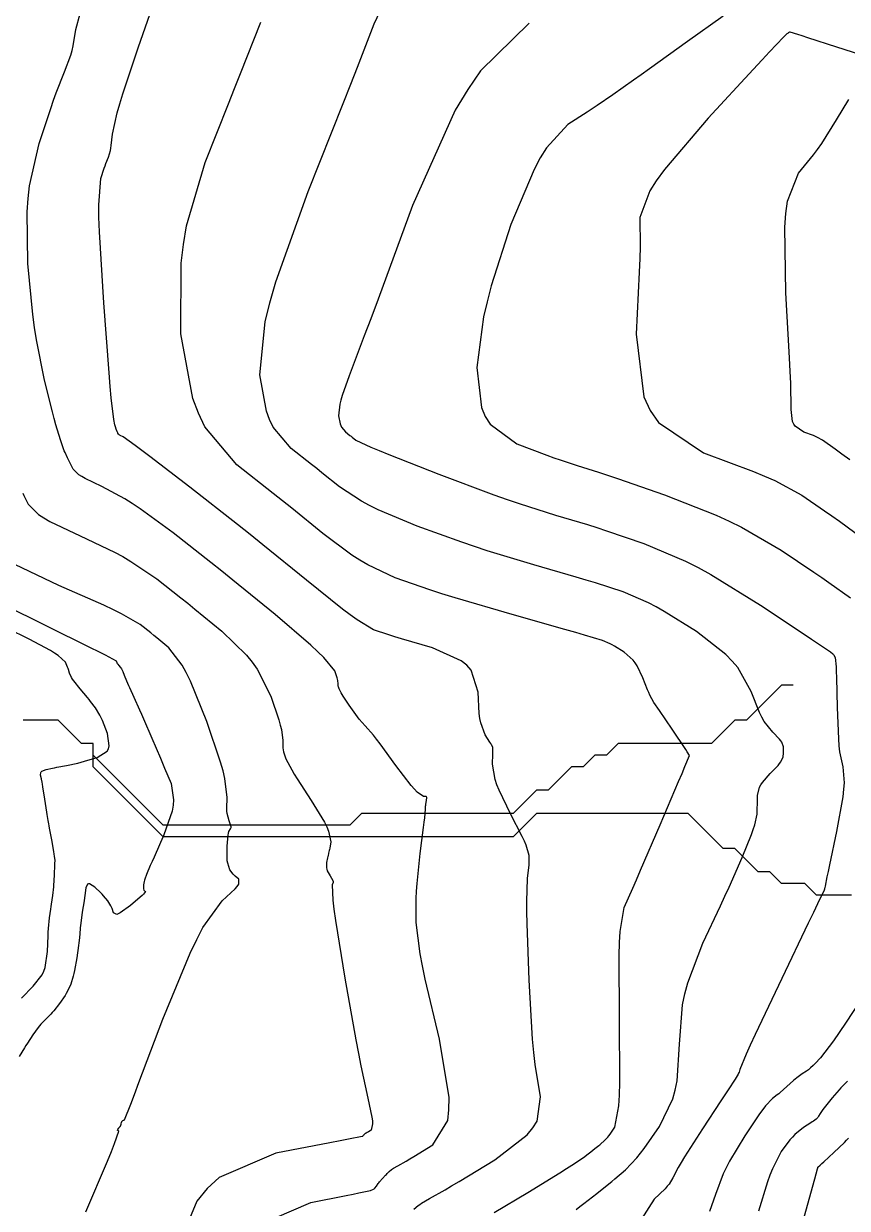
# Model space of a CAD drawing. Header units: metres. Extents: x 837475 to 838479, y 1189012 to 1191015.
# Drawn here: x 837571.1 to 837641.7, y 1190673.1 to 1190774.6 of the extents above; entities that cross this region are included whole.
import ezdxf

# ---------------------------------------------------------------- set-up
doc = ezdxf.new("R2010")
doc.units = ezdxf.units.M
doc.header["$LTSCALE"] = 0.3
for name, color, linetype in [('COTAS 10', 1, 'Continuous'), ('COTAS INT', 252, 'Continuous'), ('DRENAJE', 5, 'Continuous')]:
    doc.layers.add(name, color=color, linetype=linetype)

msp = doc.modelspace()

# ---------------------------------------------------------------- linework, layer by layer
at = {"layer": 'COTAS 10'}
for points, elevation in [([(837611.429, 1190672.703), (837614.317, 1190674.439), (837617.066, 1190676.121), (837617.628, 1190676.471), (837618.102, 1190676.77), (837619.096, 1190677.43), (837619.507, 1190677.749), (837619.615, 1190677.832), (837619.72, 1190677.914), (837620.077, 1190678.192), (837620.403, 1190678.453), (837620.489, 1190678.523), (837620.573, 1190678.594), (837620.86, 1190678.842), (837621.17, 1190679.172), (837621.268, 1190679.294), (837621.372, 1190679.429), (837621.793, 1190680.027), (837622.131, 1190681.861), (837622.182, 1190682.775), (837622.216, 1190683.865), (837622.184, 1190689.271), (837622.151, 1190694.727), (837622.184, 1190695.849), (837622.234, 1190696.802), (837622.567, 1190698.843), (837623.316, 1190700.502), (837623.628, 1190701.214), (837623.986, 1190702.036), (837625.659, 1190705.921), (837627.244, 1190709.631), (837627.547, 1190710.344), (837627.79, 1190710.92), (837628.177, 1190711.862), (837627.978, 1190712.2), (837627.852, 1190712.394), (837627.695, 1190712.633), (837626.872, 1190713.859), (837625.983, 1190715.172), (837625.785, 1190715.464), (837625.606, 1190715.726), (837625.134, 1190716.417), (837624.784, 1190717.039), (837624.682, 1190717.257), (837624.579, 1190717.495), (837624.191, 1190718.522), (837623.7, 1190719.566), (837623.532, 1190719.814), (837623.35, 1190720.045), (837622.575, 1190720.735), (837621.766, 1190721.237), (837621.562, 1190721.35), (837621.367, 1190721.452), (837620.735, 1190721.726), (837619.194, 1190722.192), (837618.427, 1190722.414), (837617.511, 1190722.677), (837612.973, 1190723.965), (837608.091, 1190725.388), (837606.959, 1190725.736), (837605.923, 1190726.065), (837602.973, 1190727.089), (837600.606, 1190728.216), (837599.936, 1190728.611), (837599.261, 1190729.04), (837596.773, 1190730.889), (837594.102, 1190733.057), (837593.312, 1190733.688), (837592.499, 1190734.333), (837589.382, 1190736.773), (837586.667, 1190740.032), (837586.107, 1190741.193), (837585.632, 1190742.467), (837584.609, 1190748), (837584.635, 1190754.062), (837584.82, 1190755.668), (837585.083, 1190757.243), (837586.672, 1190762.672), (837588.678, 1190767.696), (837589.203, 1190769.016), (837589.715, 1190770.305), (837591.453, 1190774.703)], 1620), ([(837641.917, 1190737.193), (837641.234, 1190737.696), (837640.667, 1190738.111), (837639.584, 1190738.892), (837639.14, 1190739.13), (837638.975, 1190739.203), (837638.792, 1190739.28), (837637.98, 1190739.584), (837637.245, 1190740.079), (837637.111, 1190740.275), (837637.007, 1190740.497), (837636.88, 1190741.516), (837636.853, 1190743.772), (837636.811, 1190744.774), (837636.755, 1190745.94), (837636.429, 1190751.516), (837636.342, 1190757.132), (837636.435, 1190758.324), (837636.58, 1190759.358), (837637.53, 1190761.779), (837638.806, 1190763.327), (837639.157, 1190763.811), (837639.507, 1190764.319), (837640.763, 1190766.351), (837641.836, 1190768.089)], 1630), ([(837569.347, 1190724.826), (837573.096, 1190722.979), (837576.83, 1190721.136), (837577.546, 1190720.778), (837578.124, 1190720.485), (837579.064, 1190719.975), (837579.097, 1190719.9), (837579.104, 1190719.881), (837579.111, 1190719.864), (837579.125, 1190719.811), (837579.155, 1190719.746), (837579.171, 1190719.722), (837579.191, 1190719.694), (837579.288, 1190719.572), (837579.396, 1190719.442), (837579.422, 1190719.41), (837579.446, 1190719.38), (837579.519, 1190719.285), (837579.601, 1190719.13), (837579.631, 1190719.062), (837579.664, 1190718.983), (837579.811, 1190718.604), (837580.028, 1190718.065), (837580.106, 1190717.884), (837580.192, 1190717.69), (837580.566, 1190716.873), (837581.061, 1190715.782), (837581.224, 1190715.415), (837581.397, 1190715.02), (837582.115, 1190713.358), (837582.849, 1190711.639), (837583.032, 1190711.208), (837583.207, 1190710.797), (837583.766, 1190709.475), (837583.976, 1190708.072), (837583.93, 1190707.61), (837583.84, 1190707.117), (837583.137, 1190705.068), (837582.302, 1190703.174), (837582.128, 1190702.777), (837581.979, 1190702.436), (837581.645, 1190701.665), (837581.504, 1190701.281), (837581.475, 1190701.184), (837581.451, 1190701.09), (837581.404, 1190700.785), (837581.399, 1190700.546), (837581.402, 1190700.495), (837581.406, 1190700.45), (837581.437, 1190700.34), (837581.482, 1190700.278), (837581.496, 1190700.263), (837581.509, 1190700.249), (837581.561, 1190700.206), (837581.397, 1190700.002), (837581.275, 1190699.886), (837581.119, 1190699.745), (837580.279, 1190699.021), (837579.413, 1190698.381), (837579.241, 1190698.292), (837579.1, 1190698.242), (837578.834, 1190698.38), (837578.712, 1190698.776), (837578.662, 1190698.888), (837578.604, 1190699.002), (837578.332, 1190699.42), (837577.969, 1190699.857), (837577.852, 1190699.983), (837577.729, 1190700.111), (837577.229, 1190700.588), (837576.779, 1190700.876), (837576.688, 1190700.885), (837576.611, 1190700.862), (837576.453, 1190700.525), (837576.368, 1190699.88), (837576.337, 1190699.665), (837576.303, 1190699.433), (837576.153, 1190698.46), (837576.015, 1190697.515), (837575.989, 1190697.301), (837575.967, 1190697.107), (837575.931, 1190696.576), (837575.892, 1190696.022), (837575.868, 1190695.813), (837575.839, 1190695.58), (837575.688, 1190694.538), (837575.494, 1190693.461), (837575.437, 1190693.205), (837575.38, 1190692.969), (837575.164, 1190692.27), (837574.883, 1190691.668), (837574.784, 1190691.492), (837574.677, 1190691.313), (837574.213, 1190690.632), (837573.714, 1190689.994), (837573.584, 1190689.841), (837573.458, 1190689.699), (837573.032, 1190689.275), (837572.616, 1190688.852), (837572.496, 1190688.711), (837572.373, 1190688.561), (837571.913, 1190687.932), (837571.446, 1190687.224), (837571.319, 1190687.023), (837571.193, 1190686.821), (837570.749, 1190686.075)], 1610), ([(837637.723, 1190671.283), (837638.907, 1190675.603), (837639.14, 1190676.454), (837639.161, 1190676.532), (837639.165, 1190676.547), (837639.169, 1190676.559), (837639.175, 1190676.58), (837639.176, 1190676.583), (837639.176, 1190676.585), (837639.177, 1190676.587), (837639.387, 1190676.784), (837639.52, 1190676.907), (837639.684, 1190677.06), (837640.544, 1190677.86), (837641.446, 1190678.726), (837641.637, 1190678.92), (837641.802, 1190679.095)], 1630)]:
    msp.add_lwpolyline(points, dxfattribs=dict(at, elevation=elevation))
at = {"layer": 'COTAS INT'}
for points, elevation in [([(837618.459, 1190672.959), (837618.796, 1190673.221), (837619.124, 1190673.476), (837620.24, 1190674.345), (837621.261, 1190675.161), (837621.53, 1190675.382), (837621.792, 1190675.601), (837622.689, 1190676.377), (837623.658, 1190677.409), (837623.966, 1190677.791), (837624.291, 1190678.213), (837625.608, 1190680.084), (837626.741, 1190682.466), (837626.951, 1190683.211), (837627.115, 1190683.993), (837627.333, 1190687.125), (837627.591, 1190690.507), (837627.781, 1190691.447), (837628.023, 1190692.388), (837629.324, 1190695.799), (837630.835, 1190699.005), (837631.209, 1190699.817), (837631.564, 1190700.595), (837632.684, 1190703.133), (837633.488, 1190705.116), (837633.642, 1190705.544), (837633.767, 1190705.921), (837633.974, 1190706.844), (837633.989, 1190707.445), (837633.993, 1190707.618), (837633.997, 1190707.793), (837634.013, 1190708.45), (837634.189, 1190709.146), (837634.294, 1190709.347), (837634.424, 1190709.552), (837635.095, 1190710.318), (837635.77, 1190711.018), (837635.901, 1190711.179), (837636.009, 1190711.327), (837636.198, 1190711.747), (837636.225, 1190712.079), (837636.233, 1190712.265), (837636.237, 1190712.606), (837636.093, 1190713.009), (837636.003, 1190713.141), (837635.892, 1190713.283), (837635.309, 1190713.869), (837634.585, 1190714.795), (837634.386, 1190715.15), (837634.186, 1190715.549), (837633.467, 1190717.346), (837632.311, 1190719.402), (837631.836, 1190719.963), (837631.295, 1190720.52), (837628.779, 1190722.504), (837626.021, 1190724.216), (837625.325, 1190724.602), (837624.66, 1190724.949), (837622.504, 1190725.886), (837620.135, 1190726.661), (837619.335, 1190726.907), (837618.473, 1190727.167), (837614.837, 1190728.218), (837610.843, 1190729.42), (837609.755, 1190729.775), (837608.675, 1190730.139), (837604.837, 1190731.534), (837601.513, 1190732.934), (837600.756, 1190733.301), (837600.071, 1190733.66), (837598.188, 1190734.885), (837596.689, 1190736.102), (837596.245, 1190736.457), (837595.789, 1190736.818), (837594.039, 1190738.188), (837592.515, 1190740.018), (837592.201, 1190740.67), (837591.934, 1190741.385), (837591.36, 1190744.491), (837591.833, 1190749.039), (837592.226, 1190750.663), (837592.733, 1190752.445), (837595.509, 1190760.197), (837598.514, 1190767.741), (837599.165, 1190769.393), (837599.738, 1190770.854), (837601.153, 1190774.552), (837602.159, 1190776.708)], 1622), ([(837604.548, 1190673.007), (837604.931, 1190673.317), (837605.071, 1190673.412), (837605.226, 1190673.511), (837605.909, 1190673.902), (837607.238, 1190674.665), (837607.801, 1190674.998), (837608.448, 1190675.384), (837611.489, 1190677.218), (837614.275, 1190679.372), (837614.763, 1190679.96), (837615.126, 1190680.545), (837615.413, 1190682.624), (837614.949, 1190685.407), (837614.839, 1190686.436), (837614.737, 1190687.576), (837614.438, 1190692.624), (837614.267, 1190697.473), (837614.246, 1190698.488), (837614.237, 1190699.36), (837614.301, 1190701.327), (837614.409, 1190702.265), (837614.427, 1190702.488), (837614.441, 1190702.696), (837614.45, 1190703.316), (837614.189, 1190704.176), (837614.034, 1190704.535), (837613.841, 1190704.946), (837612.845, 1190706.865), (837611.858, 1190708.893), (837611.673, 1190709.372), (837611.525, 1190709.815), (837611.306, 1190711.116), (837611.326, 1190711.99), (837611.329, 1190712.163), (837611.329, 1190712.307), (837611.322, 1190712.577), (837611.214, 1190712.787), (837611.152, 1190712.893), (837611.076, 1190713.019), (837610.685, 1190713.648), (837610.298, 1190714.674), (837610.225, 1190715.051), (837610.166, 1190715.468), (837610.077, 1190717.311), (837609.479, 1190719.175), (837609.099, 1190719.605), (837608.628, 1190719.998), (837606.151, 1190721.109), (837603.504, 1190721.873), (837602.924, 1190722.047), (837602.411, 1190722.206), (837601.109, 1190722.645), (837599.699, 1190723.499), (837599.117, 1190723.92), (837598.451, 1190724.42), (837595.357, 1190726.893), (837591.612, 1190729.937), (837590.536, 1190730.797), (837589.443, 1190731.666), (837585.357, 1190734.867), (837581.929, 1190737.506), (837581.25, 1190738.02), (837580.689, 1190738.44), (837579.643, 1190739.173), (837579.412, 1190739.283), (837579.365, 1190739.31), (837579.326, 1190739.335), (837579.245, 1190739.415), (837579.213, 1190739.481), (837579.205, 1190739.498), (837579.196, 1190739.515), (837579.165, 1190739.573), (837579.131, 1190739.644), (837579.121, 1190739.67), (837579.11, 1190739.698), (837579.066, 1190739.821), (837579.003, 1190740.035), (837578.98, 1190740.12), (837578.955, 1190740.216), (837578.844, 1190740.659), (837578.637, 1190742.506), (837578.551, 1190743.488), (837578.453, 1190744.674), (837577.995, 1190750.659), (837577.627, 1190756.741), (837577.585, 1190757.989), (837577.57, 1190759.049), (837577.729, 1190761.299), (837578.031, 1190762.201), (837578.105, 1190762.411), (837578.174, 1190762.602), (837578.389, 1190763.147), (837578.559, 1190763.711), (837578.599, 1190763.915), (837578.637, 1190764.14), (837578.753, 1190765.124), (837579.152, 1190766.951), (837579.369, 1190767.707), (837579.633, 1190768.571), (837580.969, 1190772.598), (837582.332, 1190776.521)], 1618), ([(837592.616, 1190672.237), (837595.733, 1190673.58), (837598.754, 1190674.165), (837599.358, 1190674.285), (837599.861, 1190674.386), (837600.838, 1190674.601), (837601.113, 1190674.715), (837601.174, 1190674.753), (837601.227, 1190674.795), (837601.363, 1190674.97), (837601.496, 1190675.189), (837601.548, 1190675.259), (837601.605, 1190675.332), (837601.867, 1190675.627), (837602.142, 1190675.913), (837602.207, 1190675.981), (837602.268, 1190676.044), (837602.452, 1190676.23), (837602.659, 1190676.397), (837602.734, 1190676.448), (837602.818, 1190676.501), (837603.186, 1190676.712), (837603.903, 1190677.123), (837604.206, 1190677.303), (837604.555, 1190677.511), (837606.194, 1190678.5), (837607.459, 1190680.606), (837607.572, 1190681.519), (837607.581, 1190682.574), (837606.759, 1190687.574), (837605.542, 1190692.717), (837605.303, 1190693.861), (837605.106, 1190694.885), (837604.748, 1190697.574), (837604.754, 1190699.634), (837604.787, 1190700.261), (837604.833, 1190700.912), (837605.11, 1190703.468), (837605.401, 1190705.703), (837605.455, 1190706.152), (837605.498, 1190706.528), (837605.56, 1190707.27), (837605.567, 1190707.545), (837605.576, 1190707.627), (837605.587, 1190707.71), (837605.652, 1190708.027), (837605.662, 1190708.279), (837605.639, 1190708.321), (837605.604, 1190708.35), (837605.386, 1190708.355), (837604.845, 1190708.72), (837604.608, 1190708.976), (837604.332, 1190709.3), (837603.02, 1190711.03), (837601.668, 1190712.871), (837601.368, 1190713.265), (837601.1, 1190713.608), (837600.397, 1190714.428), (837599.884, 1190714.999), (837599.736, 1190715.184), (837599.584, 1190715.382), (837599.011, 1190716.198), (837598.519, 1190716.953), (837598.419, 1190717.113), (837598.333, 1190717.251), (837598.154, 1190717.572), (837598.094, 1190717.751), (837598.084, 1190717.8), (837598.077, 1190717.849), (837598.077, 1190718.024), (837598.043, 1190718.298), (837598.015, 1190718.41), (837597.979, 1190718.537), (837597.781, 1190719.123), (837596.845, 1190720.28), (837596.344, 1190720.766), (837595.737, 1190721.325), (837592.672, 1190723.942), (837589.052, 1190726.893), (837588.096, 1190727.662), (837587.159, 1190728.411), (837583.942, 1190730.939), (837581.124, 1190733.008), (837580.439, 1190733.465), (837579.795, 1190733.873), (837577.814, 1190734.932), (837576.399, 1190735.606), (837576.112, 1190735.771), (837575.87, 1190735.927), (837575.375, 1190736.412), (837575.179, 1190736.82), (837575.125, 1190736.926), (837575.072, 1190737.03), (837574.884, 1190737.383), (837574.677, 1190737.821), (837574.613, 1190737.978), (837574.545, 1190738.151), (837574.274, 1190738.906), (837573.889, 1190740.214), (837573.749, 1190740.736), (837573.594, 1190741.327), (837572.914, 1190744.037), (837572.224, 1190747.494), (837572.063, 1190748.556), (837571.915, 1190749.663), (837571.487, 1190754.037), (837571.426, 1190758.455), (837571.508, 1190759.589), (837571.634, 1190760.685), (837572.449, 1190764.32), (837573.452, 1190767.321), (837573.697, 1190768.017), (837573.928, 1190768.653), (837574.643, 1190770.464), (837575.167, 1190771.888), (837575.277, 1190772.28), (837575.373, 1190772.672), (837575.593, 1190774.081), (837575.965, 1190775.456)], 1616), ([(837614.448, 1190774.611), (837610.269, 1190770.544), (837609.172, 1190768.952), (837608.101, 1190767.156), (837604.448, 1190758.987), (837601.496, 1190750.98), (837600.866, 1190749.287), (837600.318, 1190747.821), (837599.018, 1190744.418), (837598.41, 1190742.722), (837598.299, 1190742.333), (837598.213, 1190741.977), (837598.11, 1190740.982), (837598.235, 1190740.303), (837598.294, 1190740.147), (837598.363, 1190740.004), (837598.696, 1190739.604), (837599.079, 1190739.304), (837599.179, 1190739.225), (837599.276, 1190739.147), (837599.604, 1190738.881), (837600.881, 1190738.281), (837601.576, 1190737.992), (837602.42, 1190737.651), (837606.701, 1190735.978), (837611.427, 1190734.213), (837612.551, 1190733.813), (837613.595, 1190733.452), (837616.701, 1190732.471), (837619.434, 1190731.656), (837620.244, 1190731.4), (837621.076, 1190731.13), (837624.274, 1190730.045), (837627.844, 1190728.519), (837628.912, 1190727.972), (837630.013, 1190727.37), (837634.274, 1190724.746), (837637.922, 1190722.32), (837638.636, 1190721.843), (837639.222, 1190721.452), (837640.271, 1190720.742), (837640.459, 1190720.575), (837640.503, 1190720.524), (837640.543, 1190720.472), (837640.656, 1190720.271), (837640.738, 1190719.484), (837640.757, 1190719.063), (837640.775, 1190718.554), (837640.83, 1190715.983), (837640.931, 1190713.289), (837640.978, 1190712.704), (837641.034, 1190712.187), (837641.307, 1190710.902), (837641.424, 1190709.543), (837641.382, 1190708.982), (837641.307, 1190708.339), (837640.769, 1190705.348), (837640.164, 1190702.493), (837640.048, 1190701.937), (837639.953, 1190701.482), (837639.795, 1190700.682), (837639.781, 1190700.569), (837639.777, 1190700.545), (837639.773, 1190700.526), (837639.757, 1190700.487), (837639.744, 1190700.472), (837639.741, 1190700.468), (837639.739, 1190700.464), (837639.736, 1190700.45), (837639.735, 1190700.437), (837639.735, 1190700.419), (837639.731, 1190700.4), (837639.728, 1190700.393), (837639.725, 1190700.385), (837639.709, 1190700.346), (837639.141, 1190699.154), (837638.79, 1190698.419), (837638.354, 1190697.508), (837636.08, 1190692.755), (837633.811, 1190687.974), (837633.378, 1190687.045), (837633.03, 1190686.287), (837632.481, 1190684.979), (837632.425, 1190684.735), (837632.388, 1190684.65), (837632.341, 1190684.556), (837632.096, 1190684.15), (837631.48, 1190683.217), (837631.201, 1190682.792), (837630.873, 1190682.294), (837629.295, 1190679.889), (837627.754, 1190677.493), (837627.45, 1190677), (837627.2, 1190676.58), (837626.738, 1190675.68), (837626.426, 1190675.147), (837626.27, 1190674.96), (837626.084, 1190674.754), (837625.16, 1190673.868), (837624.048, 1190672.12)], 1624), ([(837631.054, 1190775.214), (837628.007, 1190773.062), (837624.754, 1190770.72), (837624.024, 1190770.198), (837623.368, 1190769.729), (837621.618, 1190768.492), (837620.253, 1190767.564), (837619.84, 1190767.291), (837619.413, 1190767.01), (837617.743, 1190765.94), (837615.92, 1190763.948), (837615.396, 1190763.087), (837614.863, 1190762.092), (837612.868, 1190757.382), (837611.174, 1190752.104), (837610.831, 1190750.751), (837610.542, 1190749.446), (837609.957, 1190745.125), (837610.345, 1190741.677), (837610.671, 1190740.922), (837611.091, 1190740.254), (837613.397, 1190738.565), (837615.968, 1190737.599), (837616.555, 1190737.387), (837617.089, 1190737.2), (837618.565, 1190736.725), (837620.395, 1190736.146), (837621.152, 1190735.892), (837622.017, 1190735.599), (837626.044, 1190734.204), (837630.458, 1190732.469), (837631.566, 1190731.961), (837632.626, 1190731.44), (837636.044, 1190729.461), (837638.837, 1190727.584), (837639.502, 1190727.127), (837640.121, 1190726.699), (837641.964, 1190725.381)], 1626), ([(837643.475, 1190771.707), (837640.801, 1190772.576), (837638.313, 1190773.372), (837637.835, 1190773.525), (837637.449, 1190773.648), (837636.816, 1190773.845), (837636.781, 1190773.849), (837636.772, 1190773.85), (837636.764, 1190773.851), (837636.734, 1190773.855), (837636.64, 1190773.79), (837636.591, 1190773.748), (837636.531, 1190773.696), (837636.233, 1190773.422), (837635.024, 1190772.152), (837634.39, 1190771.471), (837633.626, 1190770.649), (837629.788, 1190766.493), (837626.04, 1190762.092), (837625.334, 1190761.115), (837624.771, 1190760.243), (837623.936, 1190757.968), (837623.946, 1190755.466), (837623.917, 1190754.452), (837623.874, 1190753.298), (837623.602, 1190747.968), (837624.269, 1190742.614), (837624.817, 1190741.445), (837625.522, 1190740.413), (837629.384, 1190737.814), (837633.652, 1190736.215), (837634.614, 1190735.812), (837635.48, 1190735.426), (837637.814, 1190734.176), (837639.752, 1190732.847), (837640.368, 1190732.411), (837641.019, 1190731.946), (837643.658, 1190730.02)], 1628), ([(837571.046, 1190734.354), (837571.145, 1190734.158), (837571.505, 1190733.41), (837572.414, 1190732.518), (837572.858, 1190732.232), (837573.385, 1190731.929), (837575.985, 1190730.692), (837578.901, 1190729.307), (837579.628, 1190728.911), (837580.32, 1190728.509), (837582.527, 1190727.011), (837584.588, 1190725.391), (837585.189, 1190724.911), (837585.802, 1190724.418), (837588.122, 1190722.527), (837590.225, 1190720.469), (837590.702, 1190719.871), (837591.132, 1190719.261), (837592.301, 1190716.957), (837592.988, 1190714.923), (837593.113, 1190714.483), (837593.211, 1190714.097), (837593.328, 1190713.146), (837593.329, 1190712.539), (837593.353, 1190712.369), (837593.387, 1190712.198), (837593.595, 1190711.575), (837594.095, 1190710.649), (837594.313, 1190710.287), (837594.566, 1190709.879), (837595.766, 1190708.023), (837596.892, 1190706.167), (837597.098, 1190705.76), (837597.258, 1190705.398), (837597.451, 1190704.473), (837597.356, 1190703.942), (837597.334, 1190703.828), (837597.315, 1190703.729), (837597.26, 1190703.491), (837597.208, 1190703.285), (837597.19, 1190703.205), (837597.17, 1190703.116), (837597.086, 1190702.715), (837597.074, 1190702.254), (837597.1, 1190702.127), (837597.139, 1190702.002), (837597.386, 1190701.552), (837597.614, 1190701.164), (837597.64, 1190701.077), (837597.652, 1190700.999), (837597.561, 1190700.791), (837597.612, 1190699.475), (837597.712, 1190698.698), (837597.849, 1190697.742), (837598.657, 1190692.8), (837599.6, 1190687.504), (837599.822, 1190686.325), (837600.027, 1190685.271), (837600.63, 1190682.5), (837600.971, 1190680.892), (837601.012, 1190680.571), (837601.03, 1190680.303), (837600.9, 1190679.782), (837600.662, 1190679.638), (837600.611, 1190679.608), (837600.567, 1190679.582), (837600.463, 1190679.522), (837600.409, 1190679.492), (837600.397, 1190679.484), (837600.386, 1190679.476), (837600.356, 1190679.452), (837600.33, 1190679.425), (837600.311, 1190679.406), (837600.271, 1190679.365), (837600.233, 1190679.322), (837600.225, 1190679.311), (837600.217, 1190679.301), (837600.198, 1190679.269), (837600.178, 1190679.244), (837600.171, 1190679.238), (837600.162, 1190679.232), (837600.122, 1190679.215), (837598.963, 1190678.99), (837598.249, 1190678.852), (837597.364, 1190678.682), (837592.748, 1190677.797), (837587.895, 1190675.706), (837586.861, 1190674.776), (837585.962, 1190673.693), (837583.83, 1190668.515)], 1614), ([(837576.451, 1190672.768), (837578.31, 1190677.111), (837578.654, 1190677.943), (837578.924, 1190678.613), (837579.279, 1190679.691), (837579.189, 1190679.73), (837579.177, 1190679.745), (837579.172, 1190679.762), (837579.199, 1190679.84), (837579.261, 1190679.922), (837579.278, 1190679.942), (837579.294, 1190679.961), (837579.351, 1190680.02), (837579.401, 1190680.08), (837579.413, 1190680.099), (837579.425, 1190680.119), (837579.461, 1190680.202), (837579.489, 1190680.29), (837579.497, 1190680.314), (837579.524, 1190680.422), (837579.553, 1190680.499), (837579.565, 1190680.518), (837579.579, 1190680.537), (837579.641, 1190680.596), (837579.706, 1190680.639), (837579.721, 1190680.647), (837579.735, 1190680.654), (837579.775, 1190680.668), (837580.299, 1190681.99), (837580.618, 1190682.822), (837581.012, 1190683.856), (837583.063, 1190689.274), (837585.389, 1190694.93), (837585.958, 1190696.113), (837586.493, 1190697.131), (837588.15, 1190699.426), (837589.245, 1190700.446), (837589.425, 1190700.66), (837589.552, 1190700.844), (837589.568, 1190701.263), (837589.249, 1190701.526), (837589.166, 1190701.612), (837589.084, 1190701.704), (837588.808, 1190702.084), (837588.61, 1190702.65), (837588.578, 1190702.858), (837588.557, 1190703.09), (837588.562, 1190704.113), (837588.648, 1190705.052), (837588.678, 1190705.23), (837588.709, 1190705.374), (837588.843, 1190705.596), (837588.918, 1190705.694), (837588.912, 1190705.759), (837588.894, 1190705.84), (837588.735, 1190706.268), (837588.569, 1190706.9), (837588.547, 1190707.109), (837588.536, 1190707.334), (837588.58, 1190708.267), (837588.378, 1190709.895), (837588.212, 1190710.557), (837587.997, 1190711.31), (837586.822, 1190714.792), (837585.418, 1190718.242), (837585.059, 1190718.976), (837584.713, 1190719.613), (837583.572, 1190721.111), (837582.551, 1190721.943), (837582.282, 1190722.16), (837582.018, 1190722.371), (837581.111, 1190723.083), (837579.515, 1190724.01), (837578.817, 1190724.356), (837578.007, 1190724.74), (837574.156, 1190726.451), (837570.372, 1190728.252)], 1612), ([(837570.949, 1190691.07), (837571.957, 1190692.106), (837572.722, 1190693.071), (837572.869, 1190693.383), (837572.987, 1190693.714), (837573.183, 1190695.071), (837573.217, 1190696.415), (837573.234, 1190696.738), (837573.255, 1190697.039), (837573.356, 1190697.952), (837573.471, 1190698.719), (837573.501, 1190698.93), (837573.53, 1190699.14), (837573.625, 1190699.889), (837573.702, 1190700.63), (837573.719, 1190700.834), (837573.735, 1190701.037), (837573.778, 1190701.767), (837573.803, 1190702.38), (837573.808, 1190702.511), (837573.812, 1190702.623), (837573.819, 1190702.888), (837573.776, 1190703.25), (837573.748, 1190703.426), (837573.713, 1190703.633), (837573.532, 1190704.653), (837573.348, 1190705.657), (837573.311, 1190705.854), (837573.281, 1190706.017), (837573.222, 1190706.316), (837573.168, 1190706.636), (837573.139, 1190706.812), (837573.106, 1190707.027), (837572.937, 1190708.12), (837572.771, 1190709.2), (837572.739, 1190709.407), (837572.713, 1190709.574), (837572.668, 1190709.844), (837572.649, 1190709.902), (837572.639, 1190709.935), (837572.626, 1190709.976), (837572.565, 1190710.184), (837572.594, 1190710.413), (837572.639, 1190710.467), (837572.7, 1190710.516), (837573.055, 1190710.66), (837573.603, 1190710.785), (837573.786, 1190710.824), (837573.983, 1190710.863), (837574.808, 1190711.02), (837575.768, 1190711.226), (837576.05, 1190711.297), (837576.339, 1190711.375), (837577.441, 1190711.704), (837578.274, 1190712.246), (837578.393, 1190712.456), (837578.464, 1190712.693), (837578.317, 1190713.768), (837577.877, 1190714.862), (837577.763, 1190715.112), (837577.652, 1190715.338), (837577.282, 1190715.962), (837576.87, 1190716.498), (837576.734, 1190716.668), (837576.588, 1190716.849), (837575.978, 1190717.581), (837575.427, 1190718.272), (837575.318, 1190718.427), (837575.227, 1190718.565), (837575.057, 1190718.932), (837574.974, 1190719.233), (837574.939, 1190719.33), (837574.899, 1190719.433), (837574.708, 1190719.856), (837574.094, 1190720.439), (837573.787, 1190720.644), (837573.42, 1190720.867), (837571.601, 1190721.828), (837569.756, 1190722.761)], 1608), ([(837644.417, 1190693.328), (837641.592, 1190689.02), (837641.007, 1190688.15), (837640.507, 1190687.422), (837639.413, 1190685.959), (837638.955, 1190685.496), (837638.769, 1190685.31), (837638.557, 1190685.103), (837638.364, 1190684.947), (837638.289, 1190684.893), (837638.206, 1190684.835), (837637.829, 1190684.585), (837637.361, 1190684.248), (837637.221, 1190684.135), (837637.075, 1190684.014), (837636.509, 1190683.504), (837635.959, 1190683.006), (837635.823, 1190682.891), (837635.694, 1190682.786), (837635.287, 1190682.493), (837634.703, 1190681.861), (837634.462, 1190681.543), (837634.186, 1190681.163), (837632.905, 1190679.273), (837631.607, 1190677.108), (837631.321, 1190676.555), (837631.066, 1190676.021), (837630.412, 1190674.259), (837629.897, 1190672.807)], 1626), ([(837641.714, 1190683.978), (837641.291, 1190683.55), (837641.152, 1190683.4), (837641.004, 1190683.236), (837640.391, 1190682.528), (837639.823, 1190681.838), (837639.704, 1190681.684), (837639.6, 1190681.547), (837639.362, 1190681.189), (837639.232, 1190680.965), (837639.198, 1190680.913), (837639.163, 1190680.865), (837639.043, 1190680.726), (837638.803, 1190680.545), (837638.693, 1190680.47), (837638.564, 1190680.384), (837637.943, 1190679.986), (837637.199, 1190679.385), (837636.993, 1190679.173), (837636.786, 1190678.94), (837636.038, 1190677.93), (837635.283, 1190676.455), (837635.072, 1190675.928), (837634.86, 1190675.35), (837634.086, 1190672.838)], 1628)]:
    msp.add_lwpolyline(points, dxfattribs=dict(at, elevation=elevation))
at = {"layer": 'DRENAJE'}
for points in [[(837637.069, 1190717.91, 1622.989), (837636.069, 1190717.91, 1622.736), (837635.07, 1190716.911, 1622.37), (837634.07, 1190715.911, 1622.005), (837633.07, 1190714.911, 1621.637), (837632.071, 1190714.911, 1621.378), (837631.071, 1190713.912, 1621.008), (837630.071, 1190712.912, 1620.641), (837629.072, 1190712.912, 1620.38), (837628.072, 1190712.912, 1620.152), (837627.072, 1190712.912, 1620.019), (837626.073, 1190712.912, 1619.932), (837625.073, 1190712.912, 1619.81), (837624.073, 1190712.912, 1619.678), (837623.074, 1190712.912, 1619.549), (837622.074, 1190712.912, 1619.425), (837621.075, 1190711.912, 1619.255), (837620.075, 1190711.912, 1619.135), (837619.075, 1190710.913, 1618.963), (837618.076, 1190710.913, 1618.843), (837617.076, 1190709.913, 1618.672), (837616.076, 1190708.913, 1618.5), (837615.077, 1190708.913, 1618.379), (837614.077, 1190707.914, 1618.211), (837613.077, 1190706.914, 1618.017), (837612.078, 1190706.914, 1617.805), (837611.078, 1190706.914, 1617.554), (837610.078, 1190706.914, 1617.291), (837609.079, 1190706.914, 1617.022), (837608.079, 1190706.914, 1616.746), (837607.079, 1190706.914, 1616.465), (837606.08, 1190706.914, 1616.187), (837605.08, 1190706.914, 1615.965), (837604.08, 1190706.914, 1615.74), (837603.081, 1190706.914, 1615.504), (837602.081, 1190706.914, 1615.267), (837601.081, 1190706.914, 1615.033), (837600.082, 1190706.914, 1614.803), (837599.082, 1190705.914, 1614.482), (837598.082, 1190705.914, 1614.251), (837597.083, 1190705.914, 1614.032), (837596.083, 1190705.914, 1613.804), (837595.083, 1190705.914, 1613.559), (837594.084, 1190705.914, 1613.312), (837593.084, 1190705.914, 1613.064), (837592.084, 1190705.914, 1612.818), (837591.085, 1190705.914, 1612.574), (837590.085, 1190705.914, 1612.326), (837589.085, 1190705.914, 1612.058), (837588.086, 1190705.914, 1611.743), (837587.086, 1190705.914, 1611.362), (837586.086, 1190705.914, 1610.979), (837585.087, 1190705.914, 1610.606), (837584.087, 1190705.914, 1610.245), (837583.087, 1190705.914, 1609.933), (837582.088, 1190706.914, 1609.593), (837581.088, 1190707.914, 1609.265), (837580.088, 1190708.913, 1608.938), (837579.089, 1190709.913, 1608.613), (837578.089, 1190710.913, 1608.279), (837577.089, 1190711.912, 1608.035)], [(837577.089, 1190711.912, 1608.035), (837577.089, 1190712.912, 1608.003), (837576.09, 1190712.912, 1608), (837575.09, 1190713.912, 1607.997), (837574.09, 1190714.911, 1607.851), (837573.091, 1190714.911, 1607.537), (837572.091, 1190714.911, 1607.186), (837571.091, 1190714.911, 1606.865)], [(837642.067, 1190699.916, 1624.605), (837641.068, 1190699.916, 1624.37), (837640.068, 1190699.916, 1624.136), (837639.068, 1190699.916, 1623.899), (837638.069, 1190700.916, 1623.555), (837637.069, 1190700.916, 1623.309), (837636.069, 1190700.916, 1623.064), (837635.07, 1190701.916, 1622.716), (837634.07, 1190701.916, 1622.472), (837633.07, 1190702.915, 1622.121), (837632.071, 1190703.915, 1621.772), (837631.071, 1190703.915, 1621.528), (837630.071, 1190704.915, 1621.182), (837629.072, 1190705.914, 1620.835), (837628.072, 1190706.914, 1620.487), (837627.072, 1190706.914, 1620.244), (837626.073, 1190706.914, 1620.018), (837625.073, 1190706.914, 1619.847), (837624.073, 1190706.914, 1619.693), (837623.074, 1190706.914, 1619.54), (837622.074, 1190706.914, 1619.387), (837621.075, 1190706.914, 1619.234), (837620.075, 1190706.914, 1619.08), (837619.075, 1190706.914, 1618.927), (837618.076, 1190706.914, 1618.775), (837617.076, 1190706.914, 1618.625), (837616.076, 1190706.914, 1618.475), (837615.077, 1190706.914, 1618.325), (837614.077, 1190705.914, 1618.114), (837613.077, 1190704.915, 1617.84), (837612.078, 1190704.915, 1617.63), (837611.078, 1190704.915, 1617.417), (837610.078, 1190704.915, 1617.199), (837609.079, 1190704.915, 1616.975), (837608.079, 1190704.915, 1616.737), (837607.079, 1190704.915, 1616.478), (837606.08, 1190704.915, 1616.213), (837605.08, 1190704.915, 1615.947), (837604.08, 1190704.915, 1615.69), (837603.081, 1190704.915, 1615.435), (837602.081, 1190704.915, 1615.181), (837601.081, 1190704.915, 1614.928), (837600.082, 1190704.915, 1614.678), (837599.082, 1190704.915, 1614.433), (837598.082, 1190704.915, 1614.198), (837597.083, 1190704.915, 1613.994), (837596.083, 1190704.915, 1613.763), (837595.083, 1190704.915, 1613.515), (837594.084, 1190704.915, 1613.267), (837593.084, 1190704.915, 1613.017), (837592.084, 1190704.915, 1612.768), (837591.085, 1190704.915, 1612.52), (837590.085, 1190704.915, 1612.27), (837589.085, 1190704.915, 1612.023), (837588.086, 1190704.915, 1611.769), (837587.086, 1190704.915, 1611.425), (837586.086, 1190704.915, 1611.062), (837585.087, 1190704.915, 1610.705), (837584.087, 1190704.915, 1610.354), (837583.087, 1190704.915, 1610.035), (837582.088, 1190705.914, 1609.704), (837581.088, 1190706.914, 1609.394), (837580.088, 1190707.914, 1609.083), (837579.089, 1190708.913, 1608.768), (837578.089, 1190709.913, 1608.454), (837577.089, 1190710.913, 1608.153), (837577.089, 1190711.912, 1608.035)]]:
    msp.add_polyline3d(points, dxfattribs=at)

doc.saveas('drawing.dxf')
